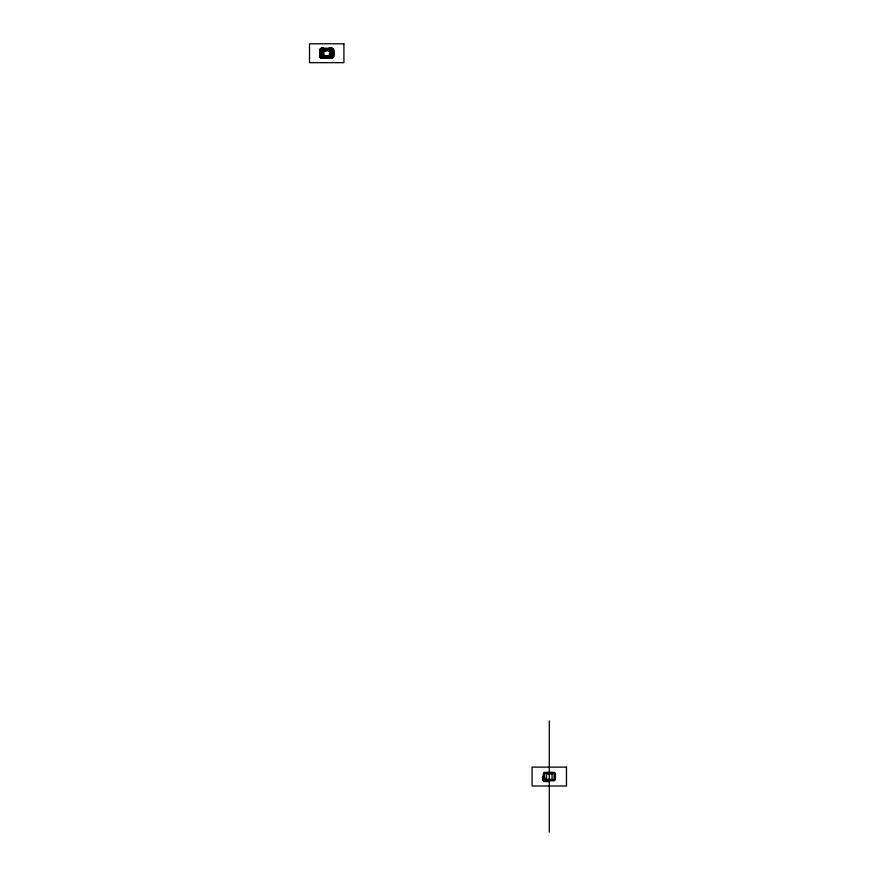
<?xml version="1.0" encoding="UTF-8"?>
<svg xmlns="http://www.w3.org/2000/svg" width="876" height="876" viewBox="0 0 876 876"><rect width="100%" height="100%" fill="white"/><g stroke="black" fill="none" stroke-linecap="round" stroke-linejoin="round"><path stroke-width="1.31" d="M319.696 53.951L319.696 51.487A17.016 17.016 0 0 1 319.707 50.939L319.696 49.516L321.142 48.246L332.3 48.246L333.745 49.516L333.745 53.764M319.696 52.823L319.696 56.951L321.142 58.221L332.3 58.221L333.745 56.951L333.745 53.951M319.696 54.465L319.828 56.414A2.398 2.398 0 0 0 321.481 58.046L323.923 58.221M320.069 53.951L320.069 49.505L321.251 48.246M321.251 58.221L320.069 56.962L320.123 50.447L321.043 48.837L332.398 48.837L333.362 50.994A20.4 20.4 0 0 1 333.373 51.531L333.373 52.177M320.287 52.308L320.298 51.323A18.626 18.626 0 0 1 320.298 50.797L320.594 49.527A1.205 1.205 0 0 1 320.955 49.155L323.934 48.837M320.572 52.33L320.693 50.217A1.818 1.818 0 0 1 321.733 49.023L324.186 48.837M321.623 53.951L321.864 50.085L331.577 50.085L331.818 53.436M321.886 52.33L321.886 51.761M323.014 51.783L323.211 54.52M323.649 52.286C322.828 49.067 330.197 49.374 330.23 52.056L330.427 54.684L329.65 55.67A9.472 9.472 0 0 1 329.321 55.67L328.719 55.735L330.405 55.308A6.143 6.143 0 0 0 330.416 54.903M323.485 54.443L323.485 52.023M323.485 53.316L323.485 51.564A5.99 5.99 0 0 1 323.496 51.093L324.7 50.786M330.427 53.228L330.011 50.742A9.647 9.647 0 0 0 329.496 50.731L328.61 50.786M331.544 53.994L331.478 55.933L330.756 56.283A14.301 14.301 0 0 1 330.296 56.294L326.934 56.305M331.544 53.535L331.818 52.023M332.869 54.422L332.738 56.25A1.818 1.818 0 0 1 331.697 57.444L329.256 57.63M332.869 54.137L333.143 55.144A18.626 18.626 0 0 1 333.132 55.659L332.847 56.94A1.205 1.205 0 0 1 332.486 57.312L329.748 57.63M333.373 52.505L333.362 56.962L332.19 58.221M333.373 53.327L333.154 56.732A2.124 2.124 0 0 1 331.938 58.013L329.518 58.221M333.745 54.63L333.745 52.516M333.745 52.002L333.614 50.041A2.398 2.398 0 0 0 331.96 48.421L329.004 48.246M546.306 779.629L544.467 778.983A7.347 7.347 0 0 1 544.456 778.578L544.489 773.979L545.244 773.508A14.301 14.301 0 0 1 545.704 773.497L553.435 773.508L554.092 774.132A7.347 7.347 0 0 1 554.103 774.548L554.114 776.147M554.114 776.76L554.059 779.202L553.314 779.618A14.301 14.301 0 0 1 552.855 779.618L552.252 779.629M555.428 777.757L555.428 774.734A12.067 12.067 0 0 0 555.417 774.264L555.34 773.683A1.84 1.84 0 0 0 554.267 772.336L544.303 772.358A1.818 1.818 0 0 0 543.273 773.541L543.131 779.848L544.084 780.954L554.256 780.757A1.818 1.818 0 0 0 555.296 779.574L555.428 777.899M320.069 53.217L320.069 52.505M321.623 51.564L322.686 50.184A14.301 14.301 0 0 1 323.145 50.173L323.748 50.162M321.886 52.505L322.149 56.294L326.299 56.305M323.211 52.177L323.014 51.564A6.143 6.143 0 0 1 323.025 51.147L324.832 50.786M331.544 53.951L331.292 50.173L321.645 50.622A8.421 8.421 0 0 0 321.623 51.137L321.623 51.41M333.373 53.951L333.362 49.505L332.19 48.246M330.23 54.63L329.956 51.783M333.745 54.805L333.745 54.98A17.016 17.016 0 0 1 333.734 55.527L333.614 56.414A2.398 2.398 0 0 1 331.96 58.046L329.77 58.221M323.211 51.837L323.781 50.753A9.472 9.472 0 0 1 324.12 50.786L324.164 50.797M329.923 55.418L328.401 55.735M321.525 48.837L320.572 49.943L320.572 56.513L321.525 57.63M331.916 57.63L332.869 56.513L332.869 49.943L331.916 48.837M323.167 48.246L321.47 48.41A2.398 2.398 0 0 0 319.817 50.041L319.696 52.516M329.146 55.735L329.781 51.629A5.289 5.289 0 0 0 329.77 51.169L329.102 50.797M329.037 55.681L323.945 55.735A9.647 9.647 0 0 1 323.496 55.725L323.014 52.023M323.923 48.246L321.503 48.465A2.124 2.124 0 0 0 320.287 49.735L320.287 56.809L321.043 57.63L332.398 57.63L333.143 56.809L333.143 49.658A2.124 2.124 0 0 0 331.938 48.454L329.267 48.246M324.251 50.72L325.741 50.786M325.073 50.786L326.179 50.786M327.263 55.681L328.872 55.681M327.504 55.681L326.562 55.681M329.869 56.382L331.807 55.757A8.421 8.421 0 0 0 331.818 55.33L331.818 54.597M552.022 779.629L548.42 779.629M325.095 50.162L321.897 50.458L321.897 55.243A7.347 7.347 0 0 0 321.908 55.659L324.208 56.305M326.715 50.786L329.179 50.72A7.369 7.369 0 0 1 329.529 50.731L330.208 51.235A5.398 5.398 0 0 1 330.219 51.629L330.23 51.947M549.274 781.556L543.81 781.556L542.638 780.286L542.627 776.552M329.256 48.837L332.486 49.155A1.205 1.205 0 0 1 332.847 49.527L332.869 52.045M329.672 48.837L331.697 49.034A1.84 1.84 0 0 1 332.76 50.359L332.847 50.939A12.067 12.067 0 0 1 332.858 51.41L332.869 51.728M329.869 50.085L330.537 50.085A18.243 18.243 0 0 1 331.029 50.096L331.818 51.706M328.314 50.786L329.354 50.808M326.452 55.681L324.251 55.735A7.369 7.369 0 0 1 323.901 55.725L324.974 55.681M323.562 56.382L322.905 56.382A18.243 18.243 0 0 1 322.412 56.371L321.623 55.057M325.095 56.305L331.292 56.294L331.544 52.823M324.186 57.63L320.955 57.312A1.205 1.205 0 0 1 320.594 56.94L320.298 54.794M323.759 57.63L321.744 57.433A1.84 1.84 0 0 1 320.671 56.108L320.583 55.527A12.078 12.078 0 0 1 320.572 55.057L320.572 54.575M324.175 58.221L322.97 58.221M546.536 779.629L549.274 779.629M547.653 779.629L544.708 779.618L544.456 776.552M546.744 780.954L544.303 780.757A1.84 1.84 0 0 1 543.24 779.432L543.153 778.852A12.078 12.078 0 0 1 543.142 778.381L543.131 777.746M329.694 50.162L331.533 50.808A7.347 7.347 0 0 1 331.544 51.213L331.577 56.382L321.864 56.382L321.623 53.031M324.832 55.681L323.682 55.341A5.289 5.289 0 0 1 323.66 54.838L323.649 53.305M322.937 58.21L321.503 58.002A2.124 2.124 0 0 1 320.287 56.732L320.079 55.473A20.411 20.411 0 0 1 320.069 54.936L320.572 54.279M323.485 54.794L323.89 55.67L323.233 55.232A5.398 5.398 0 0 1 323.211 54.838L323.485 54.564M321.623 52.516L321.886 53.425M549.285 720.915L549.285 832.2M329.956 53.228L329.956 54.903A5.99 5.99 0 0 1 329.945 55.374M343.918 43.8L309.524 43.8L309.524 62.667L343.918 62.667L343.918 43.8M566.476 767.124L532.082 767.124L532.082 785.991L566.476 785.991L566.476 767.124M552.066 773.782L546.504 773.782L546.504 779.344L552.066 779.344L552.066 773.782"/></g></svg>
